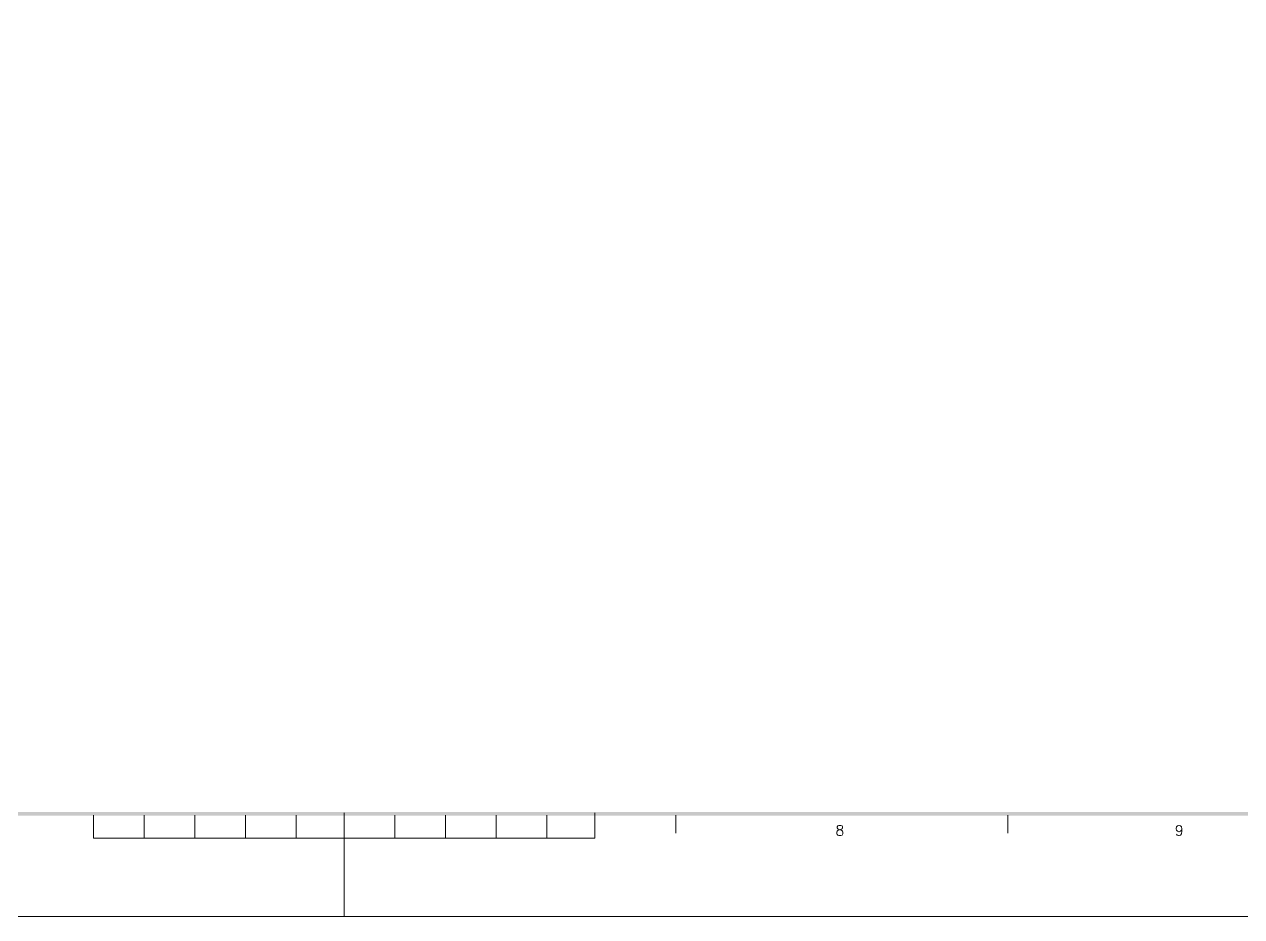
# Model space of a CAD drawing. Header units: millimetres. Extents: x 67033 to 212947, y 35102 to 335921.
# Drawn here: x 87255 to 89404, y 164509 to 166083 of the extents above; entities that cross this region are included whole.
import ezdxf

# ---------------------------------------------------------------- set-up
doc = ezdxf.new("R2010")
doc.units = ezdxf.units.MM
doc.layers.add('BORDER', color=7, linetype='Continuous')
doc.styles.add('ROMANS', font='romans.shx', dxfattribs={"height": 0.3})

msp = doc.modelspace()

# ---------------------------------------------------------------- linework, layer by layer
at = {"layer": 'BORDER', "linetype": 'Continuous', "lineweight": 9}
for p, q in [((87377.2, 164647.6), (87377.2, 164687.8)), ((87466.6, 164647.6), (87466.6, 164687.8)), ((87466.6, 164647.6), (87466.6, 164687.8)), ((87556, 164647.6), (87556, 164687.8)), ((87556, 164687.8), (87556, 164647.6)), ((87645.4, 164647.6), (87645.4, 164687.8)), ((87645.4, 164647.6), (87645.4, 164687.8)), ((87734.8, 164647.6), (87734.8, 164687.8)), ((87734.8, 164687.8), (87734.8, 164647.6)), ((87819.7, 164692.3), (87819.7, 164647.6)), ((87819.7, 164647.6), (87819.7, 164687.8)), ((87819.7, 164683.3), (87819.7, 164509)), ((87909.1, 164647.6), (87909.1, 164687.8)), ((87909.1, 164647.6), (87909.1, 164687.8)), ((87998.5, 164647.6), (87998.5, 164687.8)), ((87998.5, 164687.8), (87998.5, 164647.6)), ((88087.9, 164647.6), (88087.9, 164687.8)), ((88087.9, 164647.6), (88087.9, 164687.8)), ((88177.2, 164647.6), (88177.2, 164687.8)), ((88177.2, 164687.8), (88177.2, 164647.6)), ((88262.2, 164692.3), (88262.2, 164647.6)), ((88405.2, 164687.8), (88405.2, 164656.5)), ((88990.7, 164687.8), (88990.7, 164656.5)), ((87819.7, 164647.6), (87377.2, 164647.6)), ((88262.2, 164647.6), (87819.7, 164647.6))]:
    msp.add_line(p, q, dxfattribs=at)
msp.add_lwpolyline([(84034.1, 164509), (91551.6, 164509), (91551.6, 169818.7), (84034.1, 169818.7)], close=True, dxfattribs=at)
at = {"layer": 'BORDER', "lineweight": 9}
msp.add_trace([(84308.1, 164693.8), (84301.8, 164687.4), (91367.1, 164693.8), (91373.3, 164687.4)], dxfattribs=at)

# ---------------------------------------------------------------- texts
at = {"layer": 'BORDER', "linetype": 'Continuous', "lineweight": 9, "style": 'ROMANS'}
for s, p in [('8', (88686.8, 164652)), ('9', (89285.7, 164652))]:
    msp.add_text(s, height=17.9, dxfattribs=at).set_placement(p)

doc.saveas('drawing.dxf')
